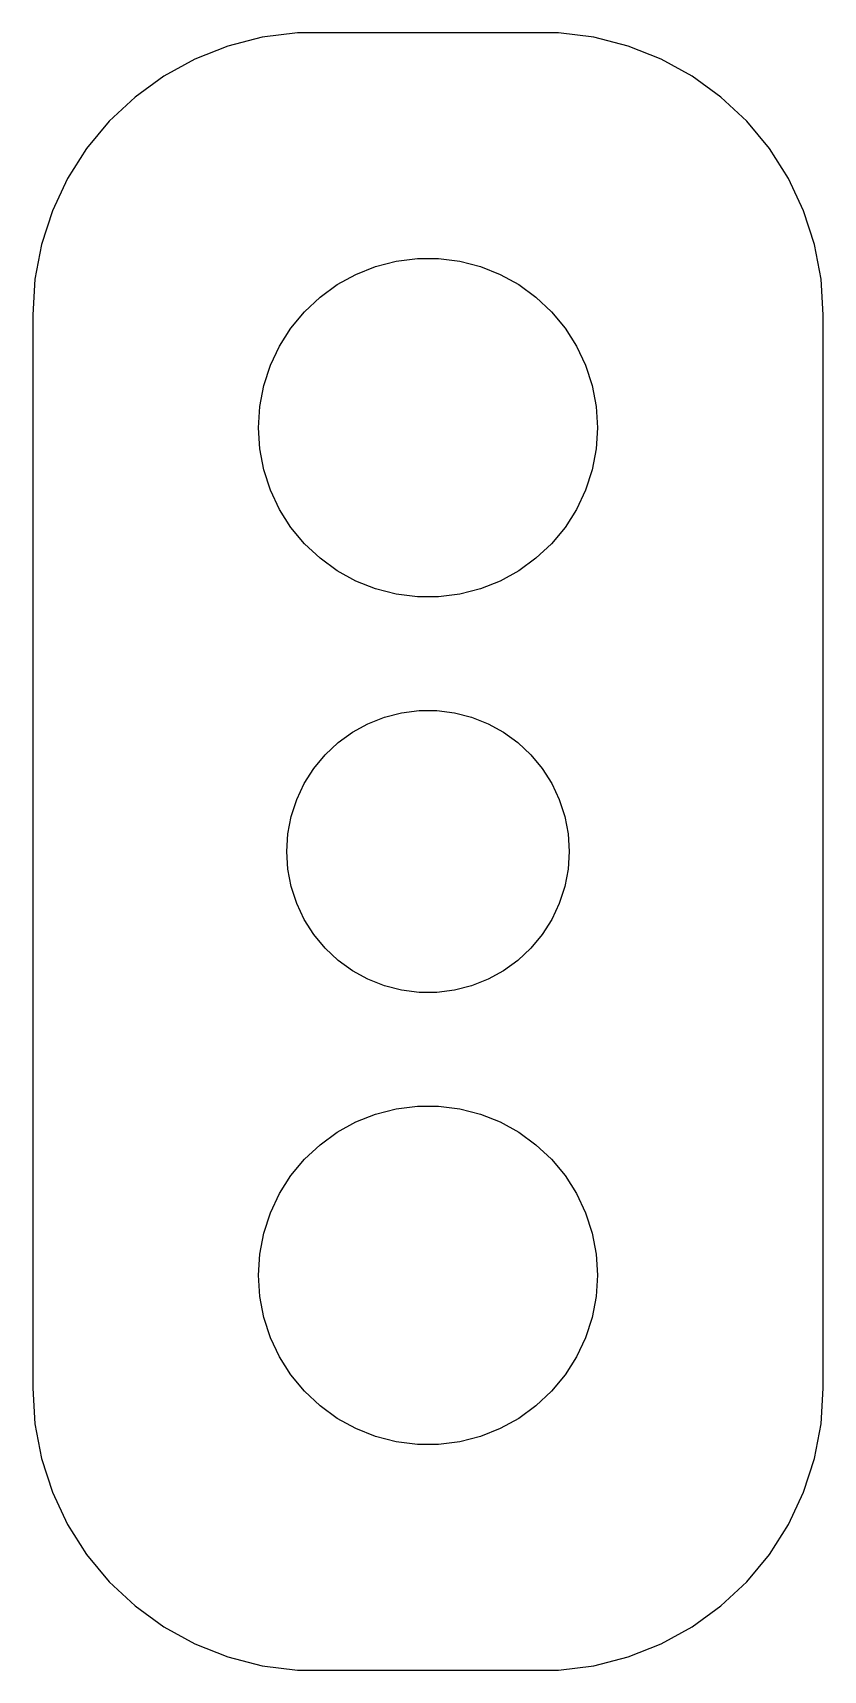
# Model space of a CAD drawing. Header units: metres. Extents: x -7 to 7, y -14.5 to 14.5.
import ezdxf

# ---------------------------------------------------------------- set-up
doc = ezdxf.new("R2010")
doc.units = ezdxf.units.M

msp = doc.modelspace()

# ---------------------------------------------------------------- linework, layer by layer
for p, q in [((-2.31395, 14.4901), (-2.9369, 14.4114)), ((2.31395, 14.4901), (-2.31395, 14.4901)), ((2.9369, 14.4114), (2.31395, 14.4901)), ((-3.54507, 14.2553), (-4.12889, 14.0241)), ((-2.9369, 14.4114), (-3.54507, 14.2553)), ((3.54507, 14.2553), (2.9369, 14.4114)), ((4.12889, 14.0241), (3.54507, 14.2553)), ((-4.12889, 14.0241), (-4.67912, 13.7216)), ((4.67912, 13.7216), (4.12889, 14.0241)), ((-4.67912, 13.7216), (-5.18712, 13.3526)), ((5.18712, 13.3526), (4.67912, 13.7216)), ((-5.18712, 13.3526), (-5.64484, 12.9227)), ((5.64484, 12.9227), (5.18712, 13.3526)), ((-5.64484, 12.9227), (-6.04507, 12.4389)), ((6.04507, 12.4389), (5.64484, 12.9227)), ((-6.04507, 12.4389), (-6.38153, 11.9088)), ((6.38153, 11.9088), (6.04507, 12.4389)), ((-6.38153, 11.9088), (-6.64888, 11.3406)), ((6.64888, 11.3406), (6.38153, 11.9088)), ((-6.64888, 11.3406), (-6.84291, 10.7434)), ((6.84291, 10.7434), (6.64888, 11.3406)), ((-6.84291, 10.7434), (-6.96057, 10.1267)), ((6.96057, 10.1267), (6.84291, 10.7434)), ((-0.927048, 10.3532), (-0.562134, 10.4469)), ((-0.562134, 10.4469), (-0.18837, 10.4941)), ((-0.18837, 10.4941), (0.18837, 10.4941)), ((0.18837, 10.4941), (0.562134, 10.4469)), ((0.562134, 10.4469), (0.927048, 10.3532)), ((-1.60747, 10.033), (-1.27733, 10.2145)), ((-1.27733, 10.2145), (-0.927048, 10.3532)), ((0.927048, 10.3532), (1.27733, 10.2145)), ((1.27733, 10.2145), (1.60747, 10.033)), ((-6.96057, 10.1267), (-7, 9.5)), ((-1.91226, 9.81154), (-1.60747, 10.033)), ((1.60747, 10.033), (1.91226, 9.81154)), ((7, 9.5), (6.96057, 10.1267)), ((-2.1869, 9.55363), (-1.91226, 9.81154)), ((1.91226, 9.81154), (2.1869, 9.55363)), ((-7, 9.5), (-7, -9.5)), ((-2.42705, 9.26335), (-2.1869, 9.55363)), ((2.1869, 9.55363), (2.42705, 9.26335)), ((7, -9.5), (7, 9.5)), ((-2.62891, 8.94525), (-2.42705, 9.26335)), ((2.42705, 9.26335), (2.62891, 8.94525)), ((-2.78932, 8.60437), (-2.62891, 8.94525)), ((2.62891, 8.94525), (2.78932, 8.60437)), ((-2.90575, 8.24606), (-2.78932, 8.60437)), ((2.78932, 8.60437), (2.90575, 8.24606)), ((-2.97633, 7.87599), (-2.90575, 8.24606)), ((2.90575, 8.24606), (2.97633, 7.87599)), ((-3, 7.5), (-2.97633, 7.87599)), ((2.97633, 7.87599), (3, 7.5)), ((-2.97633, 7.12399), (-3, 7.5)), ((3, 7.5), (2.97633, 7.12399)), ((-2.90575, 6.75392), (-2.97633, 7.12399)), ((2.97633, 7.12399), (2.90575, 6.75392)), ((-2.78932, 6.39561), (-2.90575, 6.75392)), ((2.90575, 6.75392), (2.78932, 6.39561)), ((-2.62891, 6.05473), (-2.78932, 6.39561)), ((2.78932, 6.39561), (2.62891, 6.05473)), ((-2.42705, 5.73663), (-2.62891, 6.05473)), ((2.62891, 6.05473), (2.42705, 5.73663)), ((-2.1869, 5.44635), (-2.42705, 5.73663)), ((2.42705, 5.73663), (2.1869, 5.44635)), ((-1.91226, 5.18845), (-2.1869, 5.44635)), ((2.1869, 5.44635), (1.91226, 5.18845)), ((-1.60747, 4.96701), (-1.91226, 5.18845)), ((-1.27733, 4.78551), (-1.60747, 4.96701)), ((1.60747, 4.96701), (1.27733, 4.78551)), ((1.91226, 5.18845), (1.60747, 4.96701)), ((-0.927048, 4.64682), (-1.27733, 4.78551)), ((-0.562134, 4.55313), (-0.927048, 4.64682)), ((0.927048, 4.64682), (0.562134, 4.55313)), ((1.27733, 4.78551), (0.927048, 4.64682)), ((-0.18837, 4.50591), (-0.562134, 4.55313)), ((0.18837, 4.50591), (-0.18837, 4.50591)), ((0.562134, 4.55313), (0.18837, 4.50591)), ((-1.06444, 2.26205), (-0.772537, 2.37764)), ((-0.772537, 2.37764), (-0.468445, 2.4557)), ((-0.468445, 2.4557), (-0.156967, 2.49506)), ((-0.156967, 2.49506), (0.156967, 2.49506)), ((0.156967, 2.49506), (0.468445, 2.4557)), ((0.468445, 2.4557), (0.772537, 2.37764)), ((0.772537, 2.37764), (1.06444, 2.26205)), ((-1.59355, 1.92627), (-1.33955, 2.11081)), ((-1.33955, 2.11081), (-1.06444, 2.26205)), ((1.06444, 2.26205), (1.33955, 2.11081)), ((1.33955, 2.11081), (1.59355, 1.92627)), ((-1.82242, 1.71136), (-1.59355, 1.92627)), ((1.59355, 1.92627), (1.82242, 1.71136)), ((-2.19077, 1.20438), (-2.02254, 1.46945)), ((-2.02254, 1.46945), (-1.82242, 1.71136)), ((1.82242, 1.71136), (2.02254, 1.46945)), ((2.02254, 1.46945), (2.19077, 1.20438)), ((-2.32443, 0.920303), (-2.19077, 1.20438)), ((2.19077, 1.20438), (2.32443, 0.920303)), ((-2.42145, 0.621719), (-2.32443, 0.920303)), ((2.32443, 0.920303), (2.42145, 0.621719)), ((-2.48029, 0.313324), (-2.42145, 0.621719)), ((2.42145, 0.621719), (2.48029, 0.313324)), ((-2.5, 0), (-2.48029, 0.313324)), ((2.48029, 0.313324), (2.5, 0)), ((-2.48029, -0.313324), (-2.5, 0)), ((2.5, 0), (2.48029, -0.313324)), ((-2.42145, -0.621719), (-2.48029, -0.313324)), ((2.48029, -0.313324), (2.42145, -0.621719)), ((-2.32443, -0.920303), (-2.42145, -0.621719)), ((2.42145, -0.621719), (2.32443, -0.920303)), ((-2.19077, -1.20438), (-2.32443, -0.920303)), ((2.32443, -0.920303), (2.19077, -1.20438)), ((-2.02254, -1.46945), (-2.19077, -1.20438)), ((2.19077, -1.20438), (2.02254, -1.46945)), ((-1.82242, -1.71136), (-2.02254, -1.46945)), ((-1.59355, -1.92627), (-1.82242, -1.71136)), ((1.82242, -1.71136), (1.59355, -1.92627)), ((2.02254, -1.46945), (1.82242, -1.71136)), ((-1.33955, -2.11081), (-1.59355, -1.92627)), ((1.59355, -1.92627), (1.33955, -2.11081)), ((-1.06444, -2.26205), (-1.33955, -2.11081)), ((-0.772537, -2.37764), (-1.06444, -2.26205)), ((1.06444, -2.26205), (0.772537, -2.37764)), ((1.33955, -2.11081), (1.06444, -2.26205)), ((-0.468445, -2.4557), (-0.772537, -2.37764)), ((-0.156967, -2.49506), (-0.468445, -2.4557)), ((0.156967, -2.49506), (-0.156967, -2.49506)), ((0.468445, -2.4557), (0.156967, -2.49506)), ((0.772537, -2.37764), (0.468445, -2.4557)), ((-0.927048, -4.64682), (-0.562134, -4.55313)), ((-0.562134, -4.55313), (-0.18837, -4.50591)), ((-0.18837, -4.50591), (0.18837, -4.50591)), ((0.18837, -4.50591), (0.562134, -4.55313)), ((0.562134, -4.55313), (0.927048, -4.64682)), ((-1.60747, -4.96701), (-1.27733, -4.78551)), ((-1.27733, -4.78551), (-0.927048, -4.64682)), ((0.927048, -4.64682), (1.27733, -4.78551)), ((1.27733, -4.78551), (1.60747, -4.96701)), ((-2.1869, -5.44635), (-1.91226, -5.18845)), ((-1.91226, -5.18845), (-1.60747, -4.96701)), ((1.60747, -4.96701), (1.91226, -5.18845)), ((1.91226, -5.18845), (2.1869, -5.44635)), ((-2.42705, -5.73663), (-2.1869, -5.44635)), ((2.1869, -5.44635), (2.42705, -5.73663)), ((-2.62891, -6.05473), (-2.42705, -5.73663)), ((2.42705, -5.73663), (2.62891, -6.05473)), ((-2.78932, -6.39561), (-2.62891, -6.05473)), ((2.62891, -6.05473), (2.78932, -6.39561)), ((-2.90575, -6.75392), (-2.78932, -6.39561)), ((2.78932, -6.39561), (2.90575, -6.75392)), ((-2.97633, -7.12399), (-2.90575, -6.75392)), ((2.90575, -6.75392), (2.97633, -7.12399)), ((-3, -7.5), (-2.97633, -7.12399)), ((2.97633, -7.12399), (3, -7.5)), ((-2.97633, -7.87599), (-3, -7.5)), ((3, -7.5), (2.97633, -7.87599)), ((-2.90575, -8.24606), (-2.97633, -7.87599)), ((2.97633, -7.87599), (2.90575, -8.24606)), ((-2.78932, -8.60437), (-2.90575, -8.24606)), ((2.90575, -8.24606), (2.78932, -8.60437)), ((-2.62891, -8.94525), (-2.78932, -8.60437)), ((2.78932, -8.60437), (2.62891, -8.94525)), ((-2.42705, -9.26335), (-2.62891, -8.94525)), ((2.62891, -8.94525), (2.42705, -9.26335)), ((-2.1869, -9.55363), (-2.42705, -9.26335)), ((2.42705, -9.26335), (2.1869, -9.55363)), ((-7, -9.5), (-6.96057, -10.1267)), ((-1.91226, -9.81154), (-2.1869, -9.55363)), ((2.1869, -9.55363), (1.91226, -9.81154)), ((6.96057, -10.1267), (7, -9.5)), ((-1.60747, -10.033), (-1.91226, -9.81154)), ((1.91226, -9.81154), (1.60747, -10.033)), ((-6.96057, -10.1267), (-6.84291, -10.7434)), ((-1.27733, -10.2145), (-1.60747, -10.033)), ((1.60747, -10.033), (1.27733, -10.2145)), ((6.84291, -10.7434), (6.96057, -10.1267)), ((-0.927048, -10.3532), (-1.27733, -10.2145)), ((-0.562134, -10.4469), (-0.927048, -10.3532)), ((0.927048, -10.3532), (0.562134, -10.4469)), ((1.27733, -10.2145), (0.927048, -10.3532)), ((-0.18837, -10.4941), (-0.562134, -10.4469)), ((0.18837, -10.4941), (-0.18837, -10.4941)), ((0.562134, -10.4469), (0.18837, -10.4941)), ((-6.84291, -10.7434), (-6.64888, -11.3406)), ((6.64888, -11.3406), (6.84291, -10.7434)), ((-6.64888, -11.3406), (-6.38153, -11.9088)), ((6.38153, -11.9088), (6.64888, -11.3406)), ((-6.38153, -11.9088), (-6.04507, -12.4389)), ((6.04507, -12.4389), (6.38153, -11.9088)), ((-6.04507, -12.4389), (-5.64484, -12.9227)), ((5.64484, -12.9227), (6.04507, -12.4389)), ((-5.64484, -12.9227), (-5.18712, -13.3526)), ((5.18712, -13.3526), (5.64484, -12.9227)), ((-5.18712, -13.3526), (-4.67912, -13.7216)), ((4.67912, -13.7216), (5.18712, -13.3526)), ((-4.67912, -13.7216), (-4.12889, -14.0241)), ((4.12889, -14.0241), (4.67912, -13.7216)), ((-4.12889, -14.0241), (-3.54507, -14.2553)), ((3.54507, -14.2553), (4.12889, -14.0241)), ((-3.54507, -14.2553), (-2.9369, -14.4114)), ((-2.9369, -14.4114), (-2.31395, -14.4901)), ((-2.31395, -14.4901), (2.31395, -14.4901)), ((2.31395, -14.4901), (2.9369, -14.4114)), ((2.9369, -14.4114), (3.54507, -14.2553))]:
    msp.add_line(p, q)

doc.saveas('drawing.dxf')
